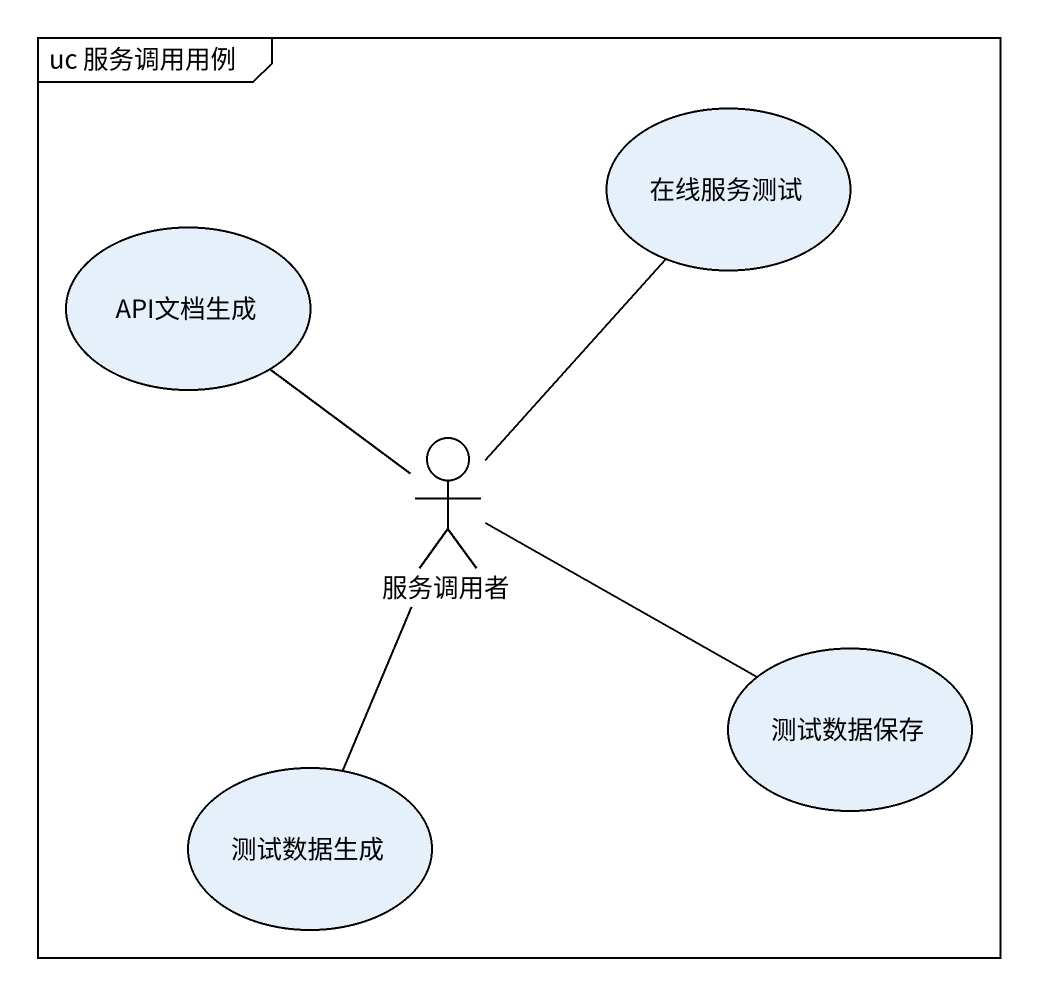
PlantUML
@startuml
mainframe uc 服务调用用例
usecase 在线服务测试
usecase API文档生成
actor 服务调用者
usecase 测试数据保存
usecase 测试数据生成
服务调用者 -up- 在线服务测试
服务调用者 -up- API文档生成
服务调用者 -right- 测试数据保存
服务调用者 -- 测试数据生成
@enduml
